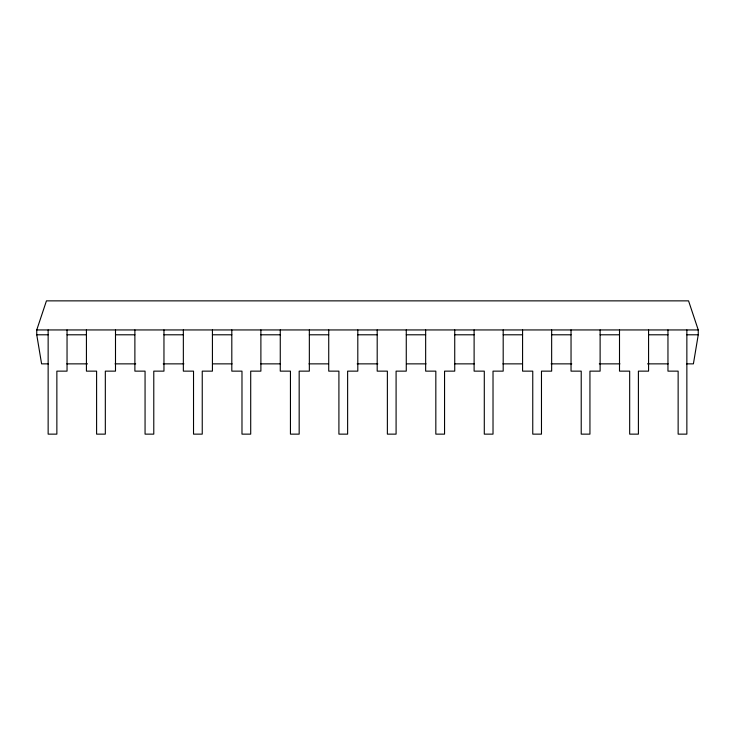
<?xml version="1.0" encoding="UTF-8"?>
<svg xmlns="http://www.w3.org/2000/svg" width="735" height="735" viewBox="0 0 735 735"><rect width="100%" height="100%" fill="white"/><g stroke="black" fill="none" stroke-linecap="round" stroke-linejoin="round"><path stroke-width="1.1" d="M48.482 363.862L41.592 363.862L36.75 334.792L36.75 329.941L46.443 300.863L688.557 300.863L698.25 329.941L698.25 334.792L693.408 363.862L686.518 363.862M36.75 329.941L698.25 329.941M36.75 334.792L48.142 334.792M67.041 334.792L86.427 334.792M115.496 334.792L134.882 334.792M163.96 334.792L183.346 334.792M212.424 334.792L231.81 334.792M260.888 334.792L280.265 334.792M309.343 334.792L328.729 334.792M357.807 334.792L377.193 334.792M406.271 334.792L425.657 334.792M454.735 334.792L474.112 334.792M503.19 334.792L522.576 334.792M551.654 334.792L571.04 334.792M600.118 334.792L619.504 334.792M648.573 334.792L667.959 334.792M686.857 334.792L698.25 334.792M66.839 363.862L87.502 363.862M115.037 363.862L135.699 363.862M163.234 363.862L183.888 363.862M212.58 363.862L232.085 363.862M260.778 363.862L280.283 363.862M308.976 363.862L328.481 363.862M357.173 363.862L377.827 363.862M406.519 363.862L426.024 363.862M454.717 363.862L474.222 363.862M502.915 363.862L522.42 363.862M551.112 363.862L571.766 363.862M599.301 363.862L619.963 363.862M647.498 363.862L668.161 363.862M686.857 329.941L686.857 434.137L678.139 434.137L678.139 371.138L667.959 371.138L667.959 329.941M648.573 329.941L648.573 371.138L638.403 371.138L638.403 434.137L629.674 434.137L629.674 371.138L619.504 371.138L619.504 329.941M600.118 329.941L600.118 371.138L589.939 371.138L589.939 434.137L581.22 434.137L581.22 371.138L571.04 371.138L571.04 329.941M551.654 329.941L551.654 371.138L541.475 371.138L541.475 434.137L532.756 434.137L532.756 371.138L522.576 371.138L522.576 329.941M503.19 329.941L503.19 371.138L493.02 371.138L493.02 434.137L484.291 434.137L484.291 371.138L474.112 371.138L474.112 329.941M454.735 329.941L454.735 371.138L444.556 371.138L444.556 434.137L435.827 434.137L435.827 371.138L425.657 371.138L425.657 329.941M406.271 329.941L406.271 371.138L396.091 371.138L396.091 434.137L387.373 434.137L387.373 371.138L377.193 371.138L377.193 329.941M357.807 329.941L357.807 371.138L347.627 371.138L347.627 434.137L338.909 434.137L338.909 371.138L328.729 371.138L328.729 329.941M309.343 329.941L309.343 371.138L299.173 371.138L299.173 434.137L290.444 434.137L290.444 371.138L280.265 371.138L280.265 329.941M260.888 329.941L260.888 371.138L250.708 371.138L250.708 434.137L241.98 434.137L241.98 371.138L231.81 371.138L231.81 329.941M212.424 329.941L212.424 371.138L202.244 371.138L202.244 434.137L193.525 434.137L193.525 371.138L183.346 371.138L183.346 329.941M163.96 329.941L163.96 371.138L153.78 371.138L153.78 434.137L145.061 434.137L145.061 371.138L134.882 371.138L134.882 329.941M115.496 329.941L115.496 371.138L105.325 371.138L105.325 434.137L96.597 434.137L96.597 371.138L86.427 371.138L86.427 329.941M67.041 329.941L67.041 371.138L56.861 371.138L56.861 434.137L48.142 434.137L48.142 329.941"/></g></svg>
